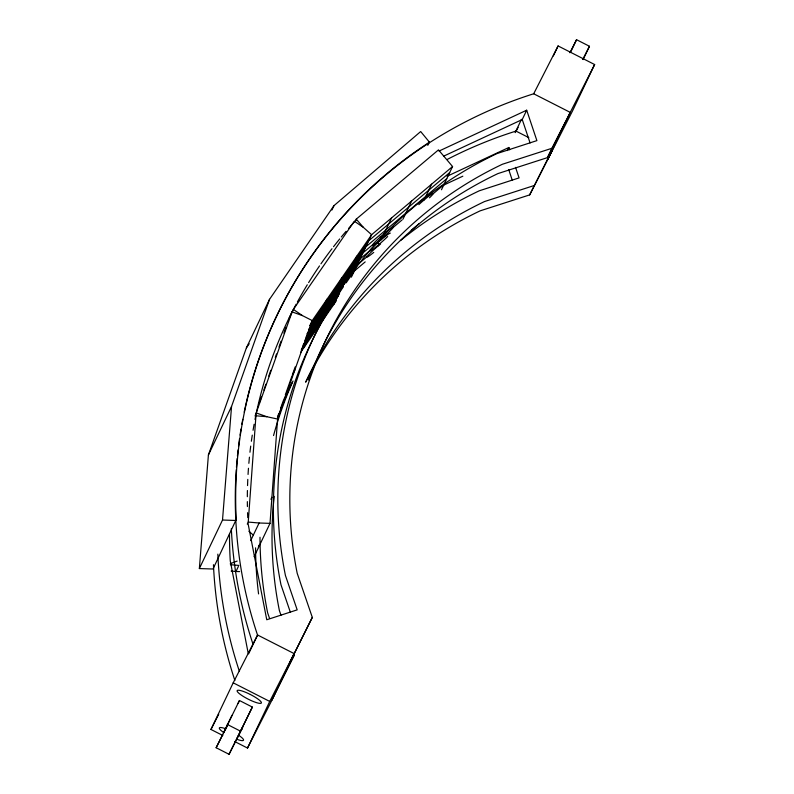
<?xml version="1.0" encoding="UTF-8"?>
<svg xmlns="http://www.w3.org/2000/svg" width="794" height="794" viewBox="0 0 794 794"><rect width="100%" height="100%" fill="white"/><g stroke="black" fill="none" stroke-linecap="round" stroke-linejoin="round"><path stroke-width="1.19" d="M390.34 233.118A13.667 1.052 -40.9 0 0 381.477 239.51L378.778 241.823A13.667 1.052 -40.9 0 0 369.806 250.706L369.786 251.083A13.667 1.052 -40.9 0 0 378.649 244.691L381.348 242.378A13.667 1.052 -40.9 0 0 387.661 236.543M247.271 524.1L248.234 522.075L255.946 415.788L266.814 416.711L277.582 419.043L270.02 523.365L254.12 556.703M258.457 547.612L258.626 545.309M429.008 141.64L428.353 142.92A437.623 429.733 25.5 0 0 236.225 519.534L213 569.02L199.363 568.554L208.405 454.982L246.408 347.832L269.553 299.298L334.006 205.616L420.681 131.546L429.356 142.066L427.777 145.371M199.363 568.554L222.509 520.03L231.55 406.459L269.553 299.298M323.158 312.32L307.854 334.641L337.639 291.378M355.732 263.32L340.428 285.642L362.937 252.899L372.654 244.721M259.35 402.826L261.395 397.01M263.856 390.043L265.901 384.227M268.759 376.088L270.804 370.282M275.31 357.498L276.53 354.005M278.992 347.038L281.036 341.222M283.895 333.083L285.939 327.277M255.073 416.066L292.103 311.913L302.405 315.585L312.241 320.587L371.612 234.716L452.56 166.532L438.477 149.877L356.258 219.144L355.295 221.169M277.453 417.267L278.634 413.912M280.6 408.324L283.359 400.494M285.324 394.896L292.023 375.88M292.41 374.758L295.169 366.927M277.582 419.043L312.241 320.587L309.829 325.639M208.405 454.982L231.55 406.459M331.902 210.023L334.006 205.616M289.214 317.977L292.103 311.913M291.934 312.449L293.383 309.422L354.362 221.218L363.394 227.392L371.612 234.716L351.375 277.146M301.164 350.253L303.576 345.201M303.953 347.603L311.526 331.733M313.729 327.108L314.404 325.699M316.627 321.034L317.302 319.615M319.516 314.99L327.078 299.12M292.5 374.867L294.911 369.815M283.835 399.481L286.247 394.429M318.801 326.136L341.926 277.652M333.649 304.668L341.212 288.808M343.425 284.173L344.1 282.743M346.313 278.118L346.988 276.699M349.211 272.034L356.774 256.184M378.281 245.842L378.956 244.423L377.368 242.597M381.17 239.778L381.845 238.379L380.257 236.543M384.068 233.704L391.631 217.864M402.965 219.184L411.639 201.001M231.143 571.075L235.977 571.481L238.389 566.43M250.696 540.635L259.102 522.998L270.02 523.365M270.943 499.307L271.905 497.292M424.095 199.989L431.658 184.139M441.474 189.766L452.56 166.532M222.786 735.472L210.956 729.458L233.198 682.83L257.593 635.001L294.147 653.601L271.905 700.219L247.51 748.057L234.607 741.487M248.591 653.869L257.593 635.001M241.247 730.381L242.636 727.473L229.049 754.3L216.137 747.73L239.451 700.506L252.363 707.077L236.543 739.432M231.967 715.374L223.63 732.862L227.511 725.25M238.061 703.415L239.451 700.506M515.157 132.628L521.509 119.308M507.396 150.582L508.885 147.476L509.669 149.808M443.578 156.2L522.244 119.537L526.7 110.197L536.893 140.627L497.064 153.54A394.817 387.7 25.5 0 0 285.433 575.471L297.184 609.861L266.754 619.757L248.085 523.703M553.329 55.937L558.093 45.943L594.637 64.542L572.405 111.17L529.658 194.897L480.112 210.857A382.777 375.87 25.5 0 0 305.7 382.192M229.049 754.3L252.363 707.077M570.727 51.908L576.553 39.7L589.466 46.27L583.114 59.59M247.51 748.057L269.742 701.439L294.147 653.601M312.31 617.395L289.582 662.881L312.31 617.395L297.204 573.318A382.777 375.87 25.5 0 1 502.384 164.259L551.919 148.289L594.637 64.542M529.658 194.897L552.426 149.649L547.969 158.979M308.419 379.989A382.777 375.87 25.5 0 1 497.927 173.588L547.473 157.619L551.919 148.289M548.009 158.999L570.241 112.381L533.687 93.781A437.623 429.723 25.5 0 0 244.195 412.116M305.055 340.378L320.339 318.176L305.224 340.021M533.687 93.781L558.093 45.943M210.956 729.458L218.727 714.233M515.892 131.705L518.105 127.348M569.894 52.741L576.553 39.7M216.137 747.73L222.796 734.688M225.565 729.249L226.677 727.076M582.806 59.312L589.466 46.27M547.473 157.619L565.785 121.71M246.408 347.832L249.207 343.762M310.017 325.669L368.724 240.781L449.662 172.596M308.479 329.778L365.836 246.835L446.774 178.66M306.871 333.996L310.831 328.269M325.987 306.345L340.457 285.413M305.918 337.252L307.883 334.413M352.784 269.474L360.049 258.963L369.806 250.745M320.2 318.473L334.721 297.472M349.916 275.508L357.161 265.017L366.917 256.809M302.99 345.241L343.474 286.694M346.174 282.793L354.273 271.082L365.19 261.891M302.127 348.377L338.562 295.686M300.579 352.486L336.338 300.767M428.353 142.92L429.356 142.066M393.258 227.362A13.667 1.052 -40.9 0 0 378.768 238.359A13.667 1.052 -40.9 0 0 376.842 242.398A13.667 1.052 -40.9 0 0 393.258 227.362L402.082 219.928M433.286 193.647L443.886 184.714M411.252 230.329L419.431 223.442M380.604 243.917L377.954 246.11A13.667 1.052 -40.9 0 0 367.404 256.075L366.848 256.909A13.667 1.052 -40.9 0 0 373.746 252.413M439.032 151.059L526.7 110.197M447.072 176.278L508.885 147.476M443.737 185.091L462.842 176.189M230.29 563.641L237.168 561.08M534.104 185.558L484.568 201.527A382.777 375.87 25.5 0 0 305.889 381.785M222.509 520.03L236.155 520.487M235.977 571.481L239.619 571.611M248.234 522.075L259.102 522.998M230.409 564.703L238.865 565.427M256.512 413.039L266.814 416.711M515.901 131.06L528.794 137.62M233.198 682.83L269.742 701.439M227.253 724.416L240.165 730.986M293.383 309.422L302.405 315.585M248.889 531.246L253.326 535.116M356.258 219.144L363.394 227.392M290.386 612.323L280.987 584.801A394.817 387.7 25.5 0 1 339.554 293.591M280.977 615.221L279.389 610.586A382.777 375.87 25.5 0 1 274.198 496.399M269.573 618.476L267.618 612.74A394.817 387.7 25.5 0 1 260.005 537.26M522.244 119.537L530.084 142.94M515.544 167.365L519.077 177.896L479.248 190.808A394.817 387.7 25.5 0 0 400.484 240.562M508.746 169.678L512.269 180.208M248.224 653.373L230.27 560.971A425.405 417.733 25.5 0 1 229.526 533.965M238.468 735.165A13.587 2.571 27 0 1 236.552 739.174M223.61 732.455A13.587 2.571 27 0 1 225.427 728.654M234.875 680.478A437.623 429.723 25.5 0 1 213.447 564.703M258.566 593.922A394.817 387.7 25.5 0 1 255.559 547.84M277.572 417.852A394.817 387.7 25.5 0 1 292.212 382.41M239.322 671.148A437.623 429.723 25.5 0 1 217.844 554.143M447.518 159.276A437.623 429.723 25.5 0 1 515.921 131.109M273.543 435.549A394.817 387.7 25.5 0 1 293.026 380.991M418.795 204.644A13.667 1.052 -40.9 0 1 431.827 194.024A13.667 1.052 -40.9 0 1 429.475 197.835M253.078 644.381A437.623 429.723 25.5 0 1 231.322 528.665M257.534 635.051A437.623 429.723 25.5 0 1 236.265 469.72M236.443 467.239A437.623 429.723 25.5 0 1 237.178 458.555M237.426 456.074A437.623 429.723 25.5 0 1 238.091 449.89M238.537 446.188A437.623 429.723 25.5 0 1 239.52 438.814M240.056 435.132A437.623 429.723 25.5 0 1 241.029 429.028M241.872 424.165A437.623 429.723 25.5 0 1 242.766 419.331M247.758 517.599A425.405 417.733 25.5 0 1 247.569 512.696M247.41 506.562A425.405 417.733 25.5 0 1 247.351 501.629M247.341 496.697A425.405 417.733 25.5 0 1 247.42 490.523M247.549 485.581A425.405 417.733 25.5 0 1 247.788 479.387M248.056 474.445A425.405 417.733 25.5 0 1 248.462 468.262M248.859 463.329A425.405 417.733 25.5 0 1 249.435 457.165M249.961 452.243A425.405 417.733 25.5 0 1 250.706 446.109M251.37 441.226A425.405 417.733 25.5 0 1 252.274 435.132M253.058 430.288A425.405 417.733 25.5 0 1 254.12 424.254M255.023 419.45A425.405 417.733 25.5 0 1 296.202 304.152M297.383 301.978A425.405 417.733 25.5 0 1 307.298 284.768M308.608 282.644A425.405 417.733 25.5 0 1 319.516 265.901M320.935 263.846A425.405 417.733 25.5 0 1 331.991 248.711M333.52 246.726A425.405 417.733 25.5 0 1 339.723 238.934M341.291 237.009A425.405 417.733 25.5 0 1 346.085 231.312M348.516 228.503A425.405 417.733 25.5 0 1 355.901 220.256M310.901 328.101L310.692 328.587L326.126 306.018L310.901 328.101M337.778 291.08L337.49 291.686L352.923 269.176L337.778 291.08M276.213 690.82L271.766 700.149L294.485 654.663L276.213 690.82M335.078 296.807L334.711 297.72L350.005 275.339L335.078 296.807M250.358 694.472L247.172 692.964A13.597 2.571 27 0 0 238.686 693.083A13.597 2.571 27 0 0 258.536 703.186A13.597 2.571 27 0 0 253.455 696.159L250.358 694.472"/></g></svg>
